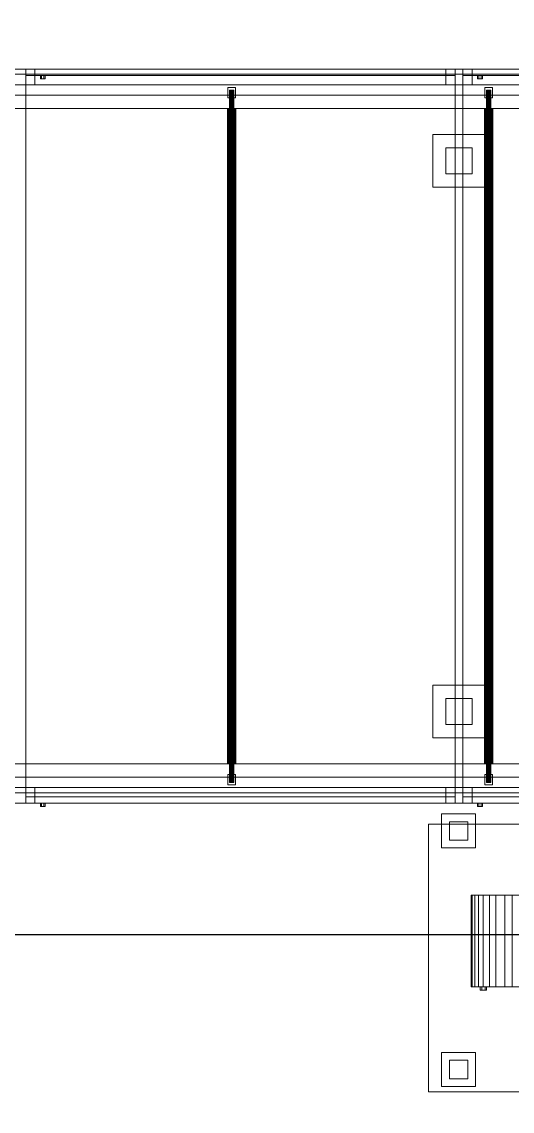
# Model space of a CAD drawing. Header units: millimetres. Extents: x -191664 to 191490, y -197311 to 10263.
# Drawn here: x 6105 to 7974, y -133274 to -129120 of the extents above; entities that cross this region are included whole.
import ezdxf

# ---------------------------------------------------------------- set-up
doc = ezdxf.new("R2010")
doc.units = ezdxf.units.MM
for name, color, linetype, lineweight in [('COTAS_O', 1, 'Continuous', 0), ('DET_secador_superior', 7, 'Continuous', 0), ('R15_COTAS_TRANSPORTE_P', 1, 'Continuous', 0)]:
    doc.layers.add(name, color=color, linetype=linetype, lineweight=lineweight)
doc.dimstyles.new('PLANTA_20', dxfattribs={"dimtxt": 50, "dimasz": 30, "dimexe": 30, "dimexo": 16, "dimgap": 20, "dimtad": 1, "dimtih": 1, "dimtoh": 1, "dimdec": 1, "dimzin": 0, "dimdsep": 46, "dimcen": 0.09, "dimadec": 0, "dimazin": 0, "dimtfac": 1, "dimtdec": 4, "dimtofl": 0, "dimtmove": 0, "dimatfit": 3, "dimfxl": 1, "dimtolj": 1, "dimtzin": 0, "dimarcsym": 0})

# ---------------------------------------------------------------- blocks, each defined once
blk = doc.blocks.new('*D93')
at = {"layer": 'COTAS_O', "color": 0, "lineweight": -2, "transparency": 16777216}
for p, q in [((1104.7, -132116), (1104.7, -132630)), ((21104.7, -132116), (21104.7, -132630)), ((1134.7, -132600), (21074.7, -132600))]:
    blk.add_line(p, q, dxfattribs=at)
at = {"layer": 'COTAS_O', "color": 0, "transparency": 16777216}
for points in [[(1134.7, -132595), (1134.7, -132605), (1104.7, -132600)], [(21074.7, -132595), (21074.7, -132605), (21104.7, -132600)]]:
    blk.add_solid(points, dxfattribs=at)
at = {"layer": 'Defpoints', "color": 0, "transparency": 16777216}
for p in [(1104.7, -132100), (21104.7, -132100), (21104.7, -132600)]:
    blk.add_point(p, dxfattribs=at)
blk = doc.blocks.new('*D133')
at = {"layer": 'Defpoints', "color": 0, "transparency": 16777216}
for p in [(439.7, -194148), (217.9, -194406.1), (-500, -194490), (-500, -194490), (500, -194490)]:
    blk.add_point(p, dxfattribs=at)
at = {"layer": 'R15_COTAS_TRANSPORTE_P', "color": 0, "lineweight": -2, "transparency": 16777216}
blk.add_arc((-500, -194490), 722.8, 2.3783, 17.6217, dxfattribs=at)
at = {"layer": 'R15_COTAS_TRANSPORTE_P', "color": 0, "transparency": 16777216}
for points in [[(184.1, -194272.8), (193.6, -194269.6), (179.2, -194242.8)], [(227.1, -194459.9), (217.2, -194460.1), (222.8, -194490)]]:
    blk.add_solid(points, dxfattribs=at)

msp = doc.modelspace()

# ---------------------------------------------------------------- linework, layer by layer
at = {"layer": 'DET_secador_superior', "color": 9, "true_color": 0xb8c6c1}
for p, q in [((1104.71, -129300), (20854.71, -129300)), ((6119.71, -132075), (6119.71, -129325)), ((7756.38, -129325), (7756.38, -132075)), ((7786.38, -132075), (7786.38, -129325)), ((20854.71, -132100), (1104.71, -132100))]:
    msp.add_line(p, q, dxfattribs=at)
at = {"layer": 'DET_secador_superior', "color": 251, "true_color": 0x536a64}
for p, q in [((1104.71, -129300), (21104.71, -129300)), ((6054.71, -129300), (6154.71, -129300)), ((6154.71, -129300), (6154.71, -129360)), ((7721.38, -129360), (7721.38, -129300)), ((7721.38, -129300), (7821.38, -129300)), ((7821.38, -129300), (7821.38, -129360)), ((1104.71, -129320), (21104.71, -129320)), ((21104.71, -129360), (1104.71, -129360)), ((6154.71, -129360), (6054.71, -129360)), ((7821.38, -129360), (7721.38, -129360)), ((7721.38, -129700), (7721.38, -129600)), ((7721.38, -129600), (7821.38, -129600)), ((7821.38, -129600), (7821.38, -129700)), ((7821.38, -129700), (7721.38, -129700)), ((7721.38, -131800), (7721.38, -131700)), ((7721.38, -131700), (7821.38, -131700)), ((7821.38, -131700), (7821.38, -131800)), ((7821.38, -131800), (7721.38, -131800)), ((1104.71, -132040), (21104.71, -132040)), ((1104.71, -132060), (21104.71, -132060)), ((6054.71, -132040), (6154.71, -132040)), ((6154.71, -132040), (6154.71, -132100)), ((7721.38, -132100), (7721.38, -132040)), ((7721.38, -132040), (7821.38, -132040)), ((7821.38, -132040), (7821.38, -132100)), ((21104.71, -132100), (1104.71, -132100)), ((6154.71, -132100), (6054.71, -132100)), ((7821.38, -132100), (7721.38, -132100)), ((7654.71, -133200), (7654.71, -132180)), ((7654.71, -132180), (8954.71, -132180)), ((7734.71, -132240), (7734.71, -132170)), ((7734.71, -132170), (7804.71, -132170)), ((7804.71, -132170), (7804.71, -132240)), ((7804.71, -132240), (7734.71, -132240)), ((7831.4, -132450), (7817.29, -132450)), ((7817.29, -132450), (7821.91, -132450)), ((7817.29, -132800), (7817.29, -132450)), ((7821.91, -132450), (7845.45, -132450)), ((7821.91, -132800), (7821.91, -132450)), ((7863.34, -132450), (7831.4, -132450)), ((7831.4, -132800), (7831.4, -132450)), ((7845.45, -132450), (7887.37, -132450)), ((7845.45, -132800), (7845.45, -132450)), ((7911.51, -132450), (7863.34, -132450)), ((7863.34, -132800), (7863.34, -132450)), ((7887.37, -132450), (7946.37, -132450)), ((7887.37, -132800), (7887.37, -132450)), ((7973.74, -132450), (7911.51, -132450)), ((7911.51, -132800), (7911.51, -132450)), ((7946.37, -132450), (8020.48, -132450)), ((7946.37, -132800), (7946.37, -132450)), ((8047.36, -132450), (7973.74, -132450)), ((7973.74, -132800), (7973.74, -132450)), ((7821.91, -132800), (7817.29, -132800)), ((7817.29, -132800), (7831.4, -132800)), ((7845.45, -132800), (7821.91, -132800)), ((7831.4, -132800), (7863.34, -132800)), ((7887.37, -132800), (7845.45, -132800)), ((7863.34, -132800), (7911.51, -132800)), ((7946.37, -132800), (7887.37, -132800)), ((7911.51, -132800), (7973.74, -132800)), ((8020.48, -132800), (7946.37, -132800)), ((7973.74, -132800), (8047.36, -132800)), ((7734.71, -133150), (7734.71, -133080)), ((7734.71, -133080), (7804.71, -133080)), ((7804.71, -133080), (7804.71, -133150)), ((7804.71, -133150), (7734.71, -133150)), ((8954.71, -133200), (7654.71, -133200))]:
    msp.add_line(p, q, dxfattribs=at)
at = {"layer": 'DET_secador_superior', "color": 254, "true_color": 0xd8e0dc}
for p, q in [((6119.71, -129325), (6119.71, -129300)), ((6119.71, -129300), (7756.38, -129300)), ((7756.38, -129300), (7756.38, -129325)), ((7786.38, -129325), (7786.38, -129300)), ((7786.38, -129300), (9423.05, -129300)), ((7756.38, -129325), (6119.71, -129325)), ((9423.05, -129325), (7786.38, -129325)), ((6119.71, -132100), (6119.71, -132075)), ((6119.71, -132075), (7756.38, -132075)), ((7756.38, -132100), (6119.71, -132100)), ((7756.38, -132075), (7756.38, -132100)), ((7786.38, -132100), (7786.38, -132075)), ((7786.38, -132075), (9423.05, -132075)), ((9423.05, -132100), (7786.38, -132100))]:
    msp.add_line(p, q, dxfattribs=at)
at = {"layer": 'DET_secador_superior', "color": 8, "true_color": 0x617680}
for p, q in [((1454.71, -129360), (20754.71, -129360)), ((20754.71, -129400), (1454.71, -129400)), ((6889.71, -129410), (6889.71, -129370)), ((6889.71, -129370), (6919.71, -129370)), ((6919.71, -129370), (6919.71, -129410)), ((7869.71, -129410), (7869.71, -129370)), ((7869.71, -129370), (7899.71, -129370)), ((7899.71, -129370), (7899.71, -129410)), ((6919.71, -129410), (6889.71, -129410)), ((7899.71, -129410), (7869.71, -129410)), ((1454.71, -132000), (20754.71, -132000)), ((6889.71, -132030), (6889.71, -131990)), ((6889.71, -131990), (6919.71, -131990)), ((6919.71, -131990), (6919.71, -132030)), ((7869.71, -132030), (7869.71, -131990)), ((7869.71, -131990), (7899.71, -131990)), ((7899.71, -131990), (7899.71, -132030)), ((20754.71, -132040), (1454.71, -132040)), ((6919.71, -132030), (6889.71, -132030)), ((7899.71, -132030), (7869.71, -132030))]:
    msp.add_line(p, q, dxfattribs=at)
at = {"layer": 'DET_secador_superior', "color": 43, "true_color": 0xe7bf45}
for p, q in [((6180.21, -129325), (6175.71, -129325)), ((6175.71, -129337), (6175.71, -129325)), ((6180.21, -129337), (6175.71, -129337)), ((6189.21, -129325), (6180.21, -129325)), ((6180.21, -129337), (6180.21, -129325)), ((6189.21, -129337), (6180.21, -129337)), ((6193.71, -129325), (6189.21, -129325)), ((6189.21, -129337), (6189.21, -129325)), ((6189.21, -129337), (6193.71, -129337)), ((6193.71, -129325), (6193.71, -129337)), ((7846.88, -129325), (7842.38, -129325)), ((7842.38, -129337), (7842.38, -129325)), ((7846.88, -129337), (7842.38, -129337)), ((7855.88, -129325), (7846.88, -129325)), ((7846.88, -129337), (7846.88, -129325)), ((7855.88, -129337), (7846.88, -129337)), ((7860.38, -129325), (7855.88, -129325)), ((7855.88, -129337), (7855.88, -129325)), ((7855.88, -129337), (7860.38, -129337)), ((7860.38, -129325), (7860.38, -129337)), ((6180.21, -132100), (6175.71, -132100)), ((6175.71, -132112), (6175.71, -132100)), ((6189.21, -132100), (6180.21, -132100)), ((6180.21, -132112), (6180.21, -132100)), ((6193.71, -132100), (6189.21, -132100)), ((6189.21, -132112), (6189.21, -132100)), ((6193.71, -132100), (6193.71, -132112)), ((7846.88, -132100), (7842.38, -132100)), ((7842.38, -132112), (7842.38, -132100)), ((7855.88, -132100), (7846.88, -132100)), ((7846.88, -132112), (7846.88, -132100)), ((7860.38, -132100), (7855.88, -132100)), ((7855.88, -132112), (7855.88, -132100)), ((7860.38, -132100), (7860.38, -132112)), ((6180.21, -132112), (6175.71, -132112)), ((6189.21, -132112), (6180.21, -132112)), ((6189.21, -132112), (6193.71, -132112)), ((7846.88, -132112), (7842.38, -132112)), ((7855.88, -132112), (7846.88, -132112)), ((7855.88, -132112), (7860.38, -132112)), ((7858.71, -132800), (7852.71, -132800)), ((7852.71, -132812), (7852.71, -132800)), ((7870.71, -132800), (7858.71, -132800)), ((7858.71, -132812), (7858.71, -132800)), ((7876.71, -132800), (7870.71, -132800)), ((7870.71, -132812), (7870.71, -132800)), ((7876.71, -132800), (7876.71, -132812)), ((7858.71, -132812), (7852.71, -132812)), ((7870.71, -132812), (7858.71, -132812)), ((7870.71, -132812), (7876.71, -132812))]:
    msp.add_line(p, q, dxfattribs=at)
at = {"layer": 'DET_secador_superior', "color": 253, "true_color": 0xa4b0b5}
for p, q in [((6896.98, -129380), (6896.71, -129380)), ((6896.71, -129380), (6896.71, -132020)), ((6897.78, -129380), (6896.98, -129380)), ((6896.98, -129380), (6896.98, -132020)), ((6899.06, -129380), (6897.78, -129380)), ((6897.78, -129380), (6897.78, -132020)), ((6900.71, -129380), (6899.06, -129380)), ((6899.06, -129380), (6899.06, -132020)), ((6902.64, -129380), (6900.71, -129380)), ((6900.71, -129380), (6900.71, -132020)), ((6904.71, -129380), (6902.64, -129380)), ((6902.64, -129380), (6902.64, -132020)), ((6906.78, -129380), (6904.71, -129380)), ((6904.71, -129380), (6904.71, -132020)), ((6908.71, -129380), (6906.78, -129380)), ((6906.78, -129380), (6906.78, -132020)), ((6910.37, -129380), (6908.71, -129380)), ((6908.71, -129380), (6908.71, -132020)), ((6911.64, -129380), (6910.37, -129380)), ((6910.37, -129380), (6910.37, -132020)), ((6912.44, -129380), (6911.64, -129380)), ((6911.64, -129380), (6911.64, -132020)), ((6912.44, -129380), (6912.71, -129380)), ((6912.44, -129380), (6912.44, -132020)), ((6912.71, -132020), (6912.71, -129380)), ((7876.98, -129380), (7876.71, -129380)), ((7876.71, -129380), (7876.71, -132020)), ((7877.78, -129380), (7876.98, -129380)), ((7876.98, -129380), (7876.98, -132020)), ((7879.06, -129380), (7877.78, -129380)), ((7877.78, -129380), (7877.78, -132020)), ((7880.71, -129380), (7879.06, -129380)), ((7879.06, -129380), (7879.06, -132020)), ((7882.64, -129380), (7880.71, -129380)), ((7880.71, -129380), (7880.71, -132020)), ((7884.71, -129380), (7882.64, -129380)), ((7882.64, -129380), (7882.64, -132020)), ((7886.78, -129380), (7884.71, -129380)), ((7884.71, -129380), (7884.71, -132020)), ((7888.71, -129380), (7886.78, -129380)), ((7886.78, -129380), (7886.78, -132020)), ((7890.37, -129380), (7888.71, -129380)), ((7888.71, -129380), (7888.71, -132020)), ((7891.64, -129380), (7890.37, -129380)), ((7890.37, -129380), (7890.37, -132020)), ((7892.44, -129380), (7891.64, -129380)), ((7891.64, -129380), (7891.64, -132020)), ((7892.44, -129380), (7892.71, -129380)), ((7892.44, -129380), (7892.44, -132020)), ((7892.71, -132020), (7892.71, -129380)), ((6889.26, -129450), (6888.71, -129450)), ((6888.71, -129450), (6888.71, -131950)), ((6890.86, -129450), (6889.26, -129450)), ((6889.26, -129450), (6889.26, -131950)), ((6893.4, -129450), (6890.86, -129450)), ((6890.86, -129450), (6890.86, -131950)), ((6896.71, -129450), (6893.4, -129450)), ((6893.4, -129450), (6893.4, -131950)), ((6900.57, -129450), (6896.71, -129450)), ((6896.71, -129450), (6896.71, -131950)), ((6904.71, -129450), (6900.57, -129450)), ((6900.57, -129450), (6900.57, -131950)), ((6908.85, -129450), (6904.71, -129450)), ((6904.71, -129450), (6904.71, -131950)), ((6912.71, -129450), (6908.85, -129450)), ((6908.85, -129450), (6908.85, -131950)), ((6916.03, -129450), (6912.71, -129450)), ((6912.71, -129450), (6912.71, -131950)), ((6918.57, -129450), (6916.03, -129450)), ((6916.03, -129450), (6916.03, -131950)), ((6920.17, -129450), (6918.57, -129450)), ((6918.57, -129450), (6918.57, -131950)), ((6920.17, -129450), (6920.71, -129450)), ((6920.17, -129450), (6920.17, -131950)), ((6920.71, -131950), (6920.71, -129450)), ((7869.26, -129450), (7868.71, -129450)), ((7868.71, -129450), (7868.71, -131950)), ((7870.86, -129450), (7869.26, -129450)), ((7869.26, -129450), (7869.26, -131950)), ((7873.4, -129450), (7870.86, -129450)), ((7870.86, -129450), (7870.86, -131950)), ((7876.71, -129450), (7873.4, -129450)), ((7873.4, -129450), (7873.4, -131950)), ((7880.57, -129450), (7876.71, -129450)), ((7876.71, -129450), (7876.71, -131950)), ((7884.71, -129450), (7880.57, -129450)), ((7880.57, -129450), (7880.57, -131950)), ((7888.85, -129450), (7884.71, -129450)), ((7884.71, -129450), (7884.71, -131950)), ((7892.71, -129450), (7888.85, -129450)), ((7888.85, -129450), (7888.85, -131950)), ((7896.03, -129450), (7892.71, -129450)), ((7892.71, -129450), (7892.71, -131950)), ((7898.57, -129450), (7896.03, -129450)), ((7896.03, -129450), (7896.03, -131950)), ((7900.17, -129450), (7898.57, -129450)), ((7898.57, -129450), (7898.57, -131950)), ((7900.17, -129450), (7900.71, -129450)), ((7900.17, -129450), (7900.17, -131950)), ((7900.71, -131950), (7900.71, -129450)), ((6889.26, -131950), (6888.71, -131950)), ((6890.86, -131950), (6889.26, -131950)), ((6893.4, -131950), (6890.86, -131950)), ((6896.71, -131950), (6893.4, -131950)), ((6900.57, -131950), (6896.71, -131950)), ((6904.71, -131950), (6900.57, -131950)), ((6908.85, -131950), (6904.71, -131950)), ((6912.71, -131950), (6908.85, -131950)), ((6916.03, -131950), (6912.71, -131950)), ((6918.57, -131950), (6916.03, -131950)), ((6920.17, -131950), (6918.57, -131950)), ((6920.71, -131950), (6920.17, -131950)), ((7869.26, -131950), (7868.71, -131950)), ((7870.86, -131950), (7869.26, -131950)), ((7873.4, -131950), (7870.86, -131950)), ((7876.71, -131950), (7873.4, -131950)), ((7880.57, -131950), (7876.71, -131950)), ((7884.71, -131950), (7880.57, -131950)), ((7888.85, -131950), (7884.71, -131950)), ((7892.71, -131950), (7888.85, -131950)), ((7896.03, -131950), (7892.71, -131950)), ((7898.57, -131950), (7896.03, -131950)), ((7900.17, -131950), (7898.57, -131950)), ((7900.71, -131950), (7900.17, -131950)), ((6896.98, -132020), (6896.71, -132020)), ((6897.78, -132020), (6896.98, -132020)), ((6899.06, -132020), (6897.78, -132020)), ((6900.71, -132020), (6899.06, -132020)), ((6902.64, -132020), (6900.71, -132020)), ((6904.71, -132020), (6902.64, -132020)), ((6906.78, -132020), (6904.71, -132020)), ((6908.71, -132020), (6906.78, -132020)), ((6910.37, -132020), (6908.71, -132020)), ((6911.64, -132020), (6910.37, -132020)), ((6912.44, -132020), (6911.64, -132020)), ((6912.71, -132020), (6912.44, -132020)), ((7876.98, -132020), (7876.71, -132020)), ((7877.78, -132020), (7876.98, -132020)), ((7879.06, -132020), (7877.78, -132020)), ((7880.71, -132020), (7879.06, -132020)), ((7882.64, -132020), (7880.71, -132020)), ((7884.71, -132020), (7882.64, -132020)), ((7886.78, -132020), (7884.71, -132020)), ((7888.71, -132020), (7886.78, -132020)), ((7890.37, -132020), (7888.71, -132020)), ((7891.64, -132020), (7890.37, -132020)), ((7892.44, -132020), (7891.64, -132020)), ((7892.71, -132020), (7892.44, -132020))]:
    msp.add_line(p, q, dxfattribs=at)
at = {"layer": 'DET_secador_superior', "color": 8, "true_color": 0x727f77}
for p, q in [((1554.71, -129450), (20654.71, -129450)), ((20654.71, -131950), (1554.71, -131950))]:
    msp.add_line(p, q, dxfattribs=at)
at = {"layer": 'DET_secador_superior', "color": 252, "true_color": 0x798e91}
for p, q in [((7671.38, -129750), (7671.38, -129550)), ((7671.38, -129550), (7871.38, -129550)), ((7871.38, -129550), (7871.38, -129750)), ((7871.38, -129750), (7671.38, -129750)), ((7671.38, -131850), (7671.38, -131650)), ((7671.38, -131650), (7871.38, -131650)), ((7871.38, -131650), (7871.38, -131850)), ((7871.38, -131850), (7671.38, -131850)), ((7704.71, -132270), (7704.71, -132140)), ((7704.71, -132140), (7834.71, -132140)), ((7834.71, -132140), (7834.71, -132270)), ((7834.71, -132270), (7704.71, -132270)), ((7704.71, -133180), (7704.71, -133050)), ((7704.71, -133050), (7834.71, -133050)), ((7834.71, -133050), (7834.71, -133180)), ((7834.71, -133180), (7704.71, -133180))]:
    msp.add_line(p, q, dxfattribs=at)

# ---------------------------------------------------------------- dimensions: what is measured, and where the dimension line sits
at = {"layer": 'COTAS_O'}
dim = msp.add_aligned_dim(p1=(1104.71, -132100), p2=(21104.71, -132100), distance=-500, text='<> O', dimstyle='PLANTA_20', dxfattribs=at)
dim.commit()
dim.dimension.update_dxf_attribs({"geometry": '*D93', "text_midpoint": (11104.71, -132600)})
at = {"layer": 'R15_COTAS_TRANSPORTE_P'}
dim = msp.add_angular_dim_2l(base=(217.89, -194406.09), line1=((-500, -194490), (500, -194490)), line2=((-500, -194490), (439.69, -194147.98)), dimstyle='PLANTA_20', dxfattribs=at)
dim.commit()
dim.dimension.update_dxf_attribs({"geometry": '*D133', "text_midpoint": (191490.46, -33543.69)})

doc.saveas('drawing.dxf')
